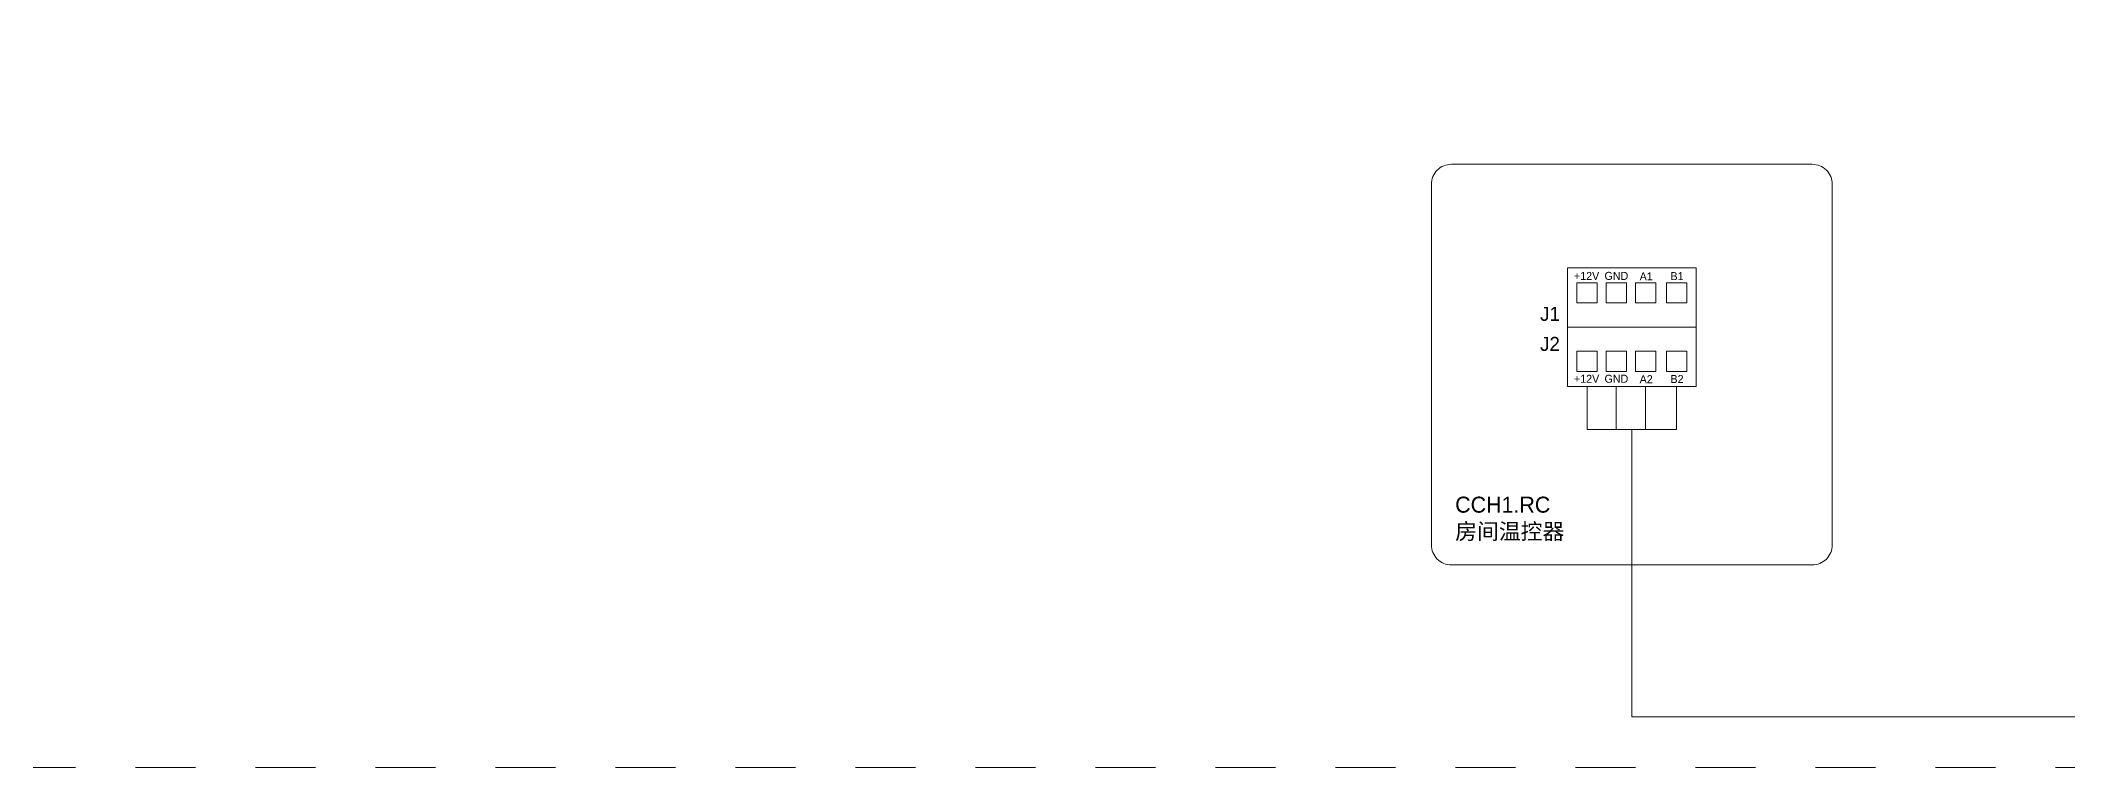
# Model space of a CAD drawing. Header units: millimetres. Extents: x 206 to 1899, y -454 to 296.
# Drawn here: x 575.6 to 676.9, y 95.7 to 132.1 of the extents above; entities that cross this region are included whole.
import ezdxf

# ---------------------------------------------------------------- set-up
doc = ezdxf.new("R2010")
doc.units = ezdxf.units.MM
doc.linetypes.add('HIDDEN', pattern=[0.2, 0.1, -0.1])
doc.layers.add('标注层', color=2, linetype='Continuous', lineweight=15)
doc.layers.add('细实线', color=7, linetype='Continuous', lineweight=15)
doc.styles.add('微软雅黑M', font='思源黑体M_1.ttf', dxfattribs={"height": 1})
doc.styles.add('长仿宋', font='', dxfattribs={"height": 3.5})
doc.styles.get('长仿宋').set_extended_font_data('仿宋_GB2312')

msp = doc.modelspace()

# ---------------------------------------------------------------- linework, layer by layer
at = {"layer": '细实线', "lineweight": 9}
for p, q in [((652.91, 114.78), (652.91, 112.63)), ((654.37, 114.78), (654.37, 112.63)), ((655.84, 114.78), (655.84, 112.63)), ((657.39, 114.78), (657.39, 112.63)), ((652.91, 112.63), (657.39, 112.63)), ((655.15, 98.28), (655.15, 112.63)), ((717.96, 98.28), (655.15, 98.28))]:
    msp.add_line(p, q, dxfattribs=at)
at = {"layer": '细实线', "linetype": 'HIDDEN', "lineweight": 9, "ltscale": 30}
msp.add_lwpolyline([(474.26, 296.31), (721.34, 296.31), (721.34, 95.75), (474.26, 95.75)], close=True, dxfattribs=at)
at = {"layer": '细实线', "color": 3, "lineweight": 9}
msp.add_lwpolyline([(646.13, 125.89), (664.17, 125.89, -0.414214), (665.17, 124.89), (665.17, 106.87, -0.414214), (664.17, 105.87), (646.13, 105.87, -0.414214), (645.13, 106.87), (645.13, 124.89, -0.414214)], format="xyb", close=True, dxfattribs=at)
at = {"layer": '细实线', "lineweight": 9}
for points in [[(651.93, 117.75), (658.36, 117.75), (658.36, 120.72), (651.93, 120.72)], [(652.4, 118.96), (653.42, 118.96), (653.42, 119.96), (652.4, 119.96)], [(653.86, 118.96), (654.88, 118.96), (654.88, 119.96), (653.86, 119.96)], [(655.33, 118.96), (656.35, 118.96), (656.35, 119.96), (655.33, 119.96)], [(656.88, 118.96), (657.9, 118.96), (657.9, 119.96), (656.88, 119.96)], [(651.93, 117.75), (658.36, 117.75), (658.36, 114.78), (651.93, 114.78)], [(652.4, 116.55), (653.42, 116.55), (653.42, 115.54), (652.4, 115.54)], [(653.86, 116.55), (654.88, 116.55), (654.88, 115.54), (653.86, 115.54)], [(655.33, 116.55), (656.35, 116.55), (656.35, 115.54), (655.33, 115.54)], [(656.88, 116.55), (657.9, 116.55), (657.9, 115.54), (656.88, 115.54)]]:
    msp.add_lwpolyline(points, close=True, dxfattribs=at)

# ---------------------------------------------------------------- texts
at = {"layer": '标注层', "color": 0, "lineweight": 9}
for s, width, insert, char_height, attachment_point, style in [('{\\f思源黑体M|b0|i0|c134|p34;+12V}', 1.8256, (652.89, 120.31), 0.4, 5, '长仿宋'), ('{\\f思源黑体M|b0|i0|c134|p34;GND}', 1.8256, (654.38, 120.31), 0.4, 5, '长仿宋'), ('{\\f思源黑体M|b0|i0|c134|p34;A1}', 1.8256, (655.87, 120.29), 0.4, 5, '长仿宋'), ('B1', 1.8256, (657.41, 120.3), 0.4, 5, '微软雅黑M'), ('J1', 1.4997, (651.06, 118.41), 0.7, 5, '微软雅黑M'), ('J2', 1.4997, (651.06, 116.91), 0.7, 5, '微软雅黑M'), ('{\\f思源黑体M|b0|i0|c134|p34;+12V}', 1.8256, (652.89, 115.17), 0.4, 5, '长仿宋'), ('{\\f思源黑体M|b0|i0|c134|p34;GND}', 1.8256, (654.38, 115.17), 0.4, 5, '长仿宋'), ('{\\f思源黑体M|b0|i0|c134|p34;A2}', 1.8256, (655.87, 115.15), 0.4, 5, '长仿宋'), ('B2', 1.8256, (657.41, 115.16), 0.4, 5, '微软雅黑M'), ('{\\f思源黑体M|b0|i0|c134|p34;CCH1.RC\\P房间温控器}', 10.1657, (646.32, 108.17), 0.8, 4, '长仿宋')]:
    msp.add_mtext_dynamic_manual_height_columns(s, width=width, gutter_width=17.5, heights=[0], dxfattribs=dict(at, insert=insert, char_height=char_height, attachment_point=attachment_point, style=style))

doc.saveas('drawing.dxf')
